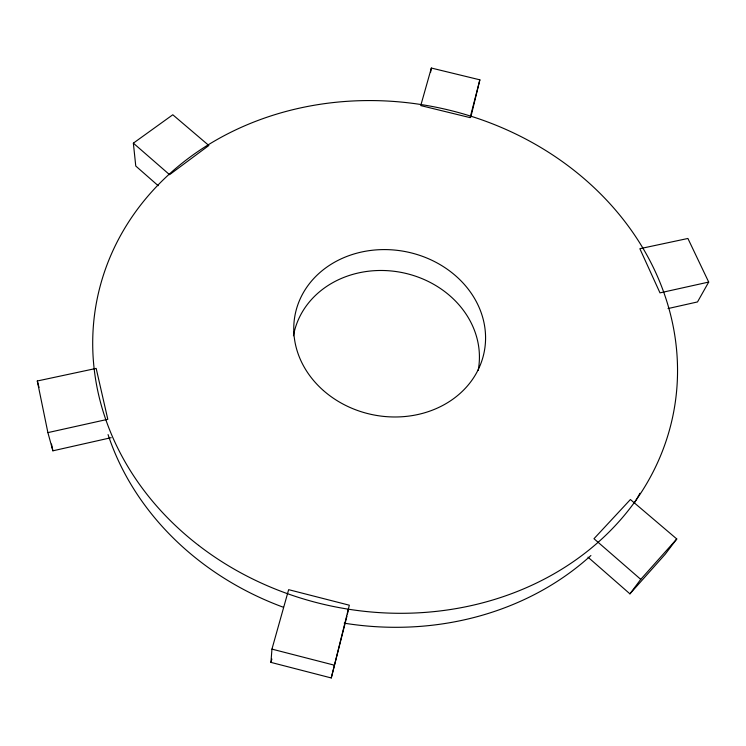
<?xml version="1.0" encoding="UTF-8"?>
<svg xmlns="http://www.w3.org/2000/svg" width="746" height="746" viewBox="0 0 746 746"><rect width="100%" height="100%" fill="white"/><g stroke="black" fill="none" stroke-linecap="round" stroke-linejoin="round"><path stroke-width="1.12" d="M270.947 662.392L271.945 649.113L288.646 589.666L349.333 605.211L331.261 677.955L270.947 662.392L271.88 659.044M430.545 72.465L431.365 68.045L479.865 79.831L470.81 117.122M346.937 616.149L331.261 677.955M347.422 613.958L348.382 609.585M479.865 79.831L470.12 117.635L420.744 105.587L431.365 68.045M708.7 282.072L659.986 292.87L639.854 248.707L687.905 238.468L708.7 282.072L697.51 301.934L668.024 308.564M588.007 557.178L629.922 593.853L640.749 579.362L676.771 538.966L630.407 499.531L593.984 538.715L640.749 579.362M676.771 538.966L665.18 554.269L629.922 593.853M133.357 143.157L172.792 114.772L208.852 145.489L169.566 174.685L133.357 143.157L135.763 166.032L158.199 185.707M47.893 432.615L107.806 419.299L96.178 368.412L37.3 380.992L47.893 432.615L52.882 450.817L111.173 437.678M271.945 649.113L334.022 665.106M37.3 380.992L39.025 387.388M51.493 444.066L52.882 450.817M639.928 493.283A286.389 250.479 11 0 1 634.277 503.14M590.897 555.528A286.389 250.479 11 0 1 344.204 623.162M283.499 607.3A286.389 250.479 11 0 1 108.058 434.582M293.439 335.784A93.977 81.799 11 0 1 400.761 272.318A93.977 81.799 11 0 1 478.167 370.417M198.604 545.382A293.747 254.852 11 0 0 673.414 413.275A293.747 254.852 11 0 0 283.331 112.18A293.747 254.852 11 0 0 198.604 545.382M323.428 390.54A96.365 83.188 11 0 0 482.858 357.53A96.365 83.188 11 0 0 362.687 251.784A96.365 83.188 11 0 0 323.428 390.54"/></g></svg>
